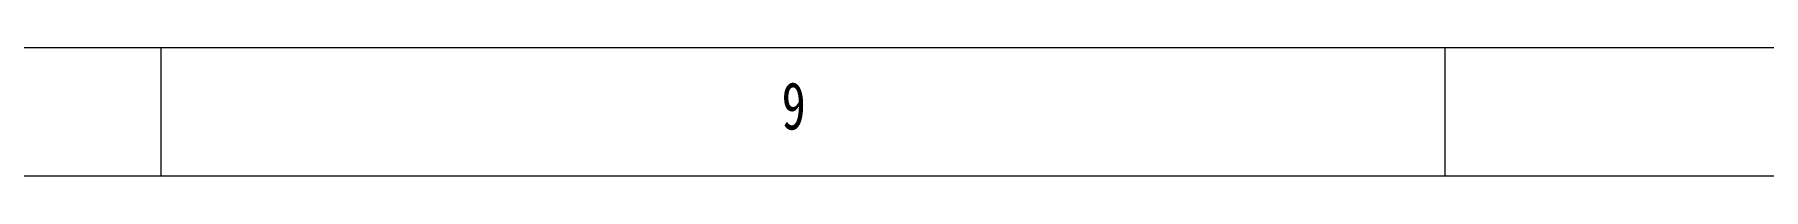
# Model space of a CAD drawing. Header units: millimetres. Extents: x 5 to 589, y 5 to 415.
# Drawn here: x 392.1 to 459.4, y 410 to 415 of the extents above; entities that cross this region are included whole.
import ezdxf

# ---------------------------------------------------------------- set-up
doc = ezdxf.new("R2010")
doc.units = ezdxf.units.MM
doc.styles.add('SLDTEXTSTYLE0', font='TXT', dxfattribs={"width": 0.75})

msp = doc.modelspace()

# ---------------------------------------------------------------- linework, layer by layer
at = {"color": 7, "linetype": 'Continuous', "lineweight": 0}
for p, q in [((589, 415), (5, 415)), ((397, 415), (397, 410)), ((447, 410), (447, 415)), ((584, 410), (10, 410))]:
    msp.add_line(p, q, dxfattribs=at)

# ---------------------------------------------------------------- texts
at = {"color": 7, "linetype": 'Continuous', "lineweight": 0, "insert": (421.1667, 413.668), "char_height": 1.8521, "attachment_point": 1, "style": 'SLDTEXTSTYLE0'}
msp.add_mtext('9', dxfattribs=at)

doc.saveas('drawing.dxf')
